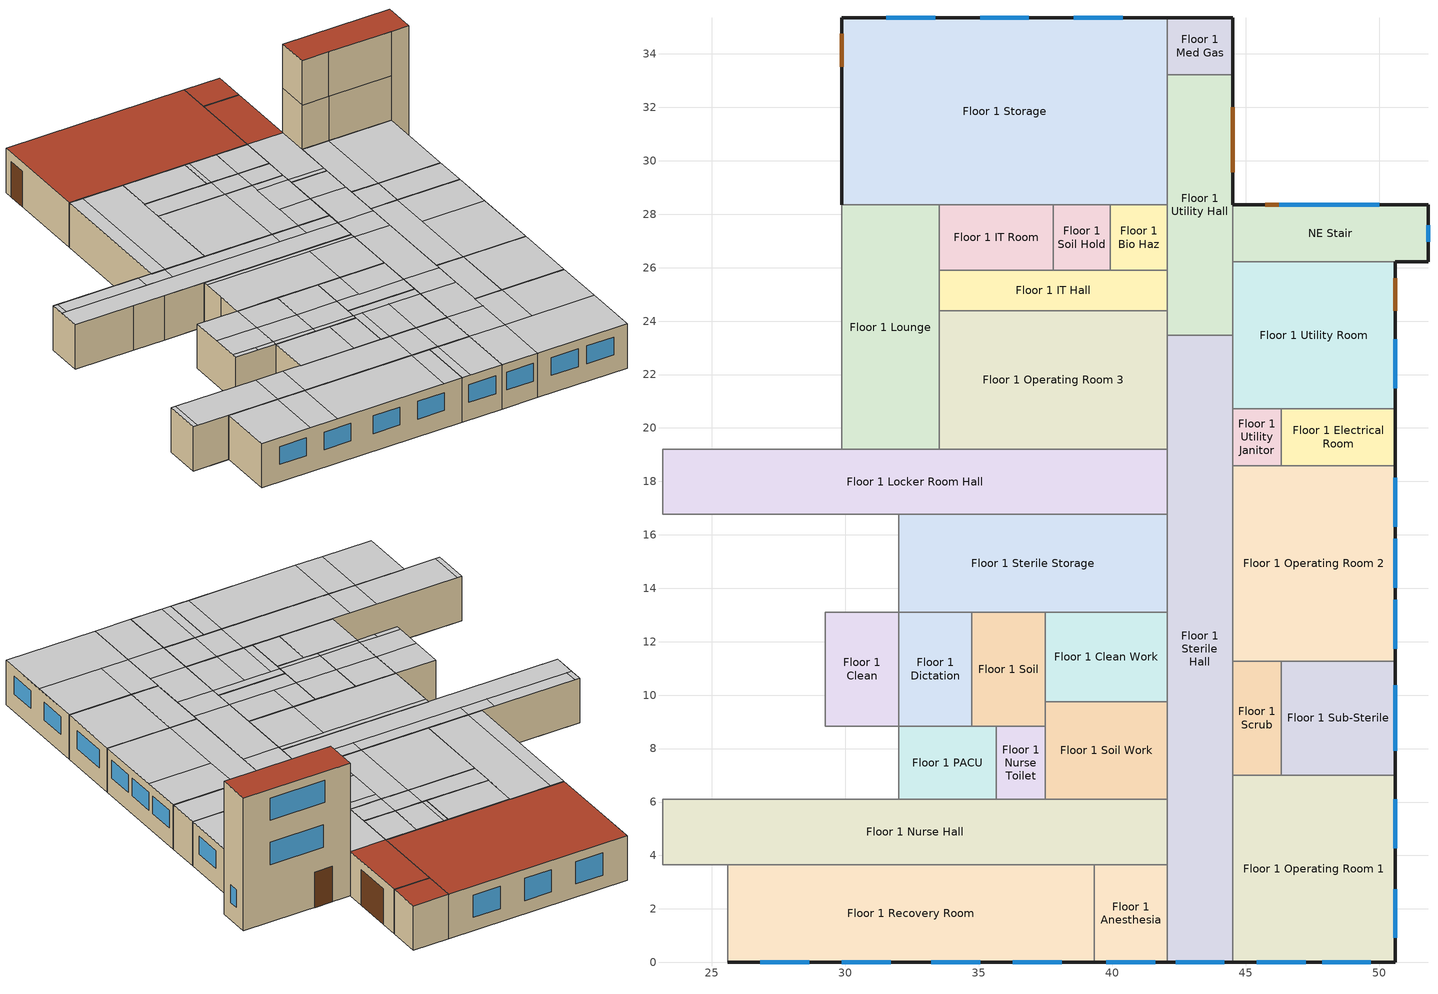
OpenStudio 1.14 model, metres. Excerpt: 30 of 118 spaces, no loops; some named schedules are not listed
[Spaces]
Floor 1 Clean
 floor ground: 32,13.11 32,8.84 29.26,8.84 29.26,13.11 z0
 wall to Floor 1 Nurse Station: 29.26,8.84 32,8.84 z0:3.05
 wall to Floor 1 Humid: 32,13.11 29.26,13.11 z0:3.05
 wall to Floor 1 Nourishment: 29.26,13.11 29.26,8.84 z0:3.05
 wall to Floor 1 Dictation: 32,8.84 32,13.11 z0:3.05
 ceiling to Floor 2 Exam Hall 2: 30.78,8.84 30.78,9.14 29.26,9.14 29.26,8.84 z3.05
 ceiling to Floor 2 Exam 3: 32,8.84 32,9.14 30.78,9.14 30.78,8.84 z3.05
 ceiling to Floor 2 Reception Hall: 32,9.14 32,10.97 29.26,10.97 29.26,9.14 z3.05
 ceiling to Floor 2 X-Ray: 32,10.97 32,13.11 29.26,13.11 29.26,10.97 z3.05
Floor 1 IT Hall
 floor ground: 42.06,25.91 42.06,24.38 33.53,24.38 33.53,25.91 z0
 wall to Floor 1 Utility Hall: 42.06,24.38 42.06,25.91 z0:3.05
 wall to Floor 1 IT Room: 37.8,25.91 33.53,25.91 z0:3.05
 wall to Floor 1 Operating Room 3: 33.53,24.38 42.06,24.38 z0:3.05
 wall to Floor 1 Soil Hold: 39.93,25.91 37.8,25.91 z0:3.05
 wall to Floor 1 Lounge: 33.53,25.91 33.53,24.38 z0:3.05
 wall to Floor 1 Bio Haz: 42.06,25.91 39.93,25.91 z0:3.05
 ceiling to Floor 2 Exam Hall 4: 39.93,24.38 39.93,25.91 38.1,25.91 38.1,24.38 z3.05
 ceiling to Floor 2 Exam 6: 42.06,24.38 42.06,25.91 39.93,25.91 39.93,24.38 z3.05
 ceiling to Floor 2 Exam 7: 38.1,24.38 38.1,25.91 33.53,25.91 33.53,24.38 z3.05
Floor 1 Utility Room
 floor ground: 50.6,26.21 50.6,20.73 44.5,20.73 44.5,26.21 z0
 wall outside: 50.6,20.73 50.6,26.21 z0:3.05
 wall to Floor 1 Electrical Room: 46.33,20.73 50.6,20.73 z0:3.05
 wall to Floor 1 Sterile Hall: 44.5,23.47 44.5,20.73 z0:3.05
 wall to NE Stair: 50.6,26.21 44.5,26.21 z0:3.05
 wall to Floor 1 Utility Janitor: 44.5,20.73 46.33,20.73 z0:3.05
 wall to Floor 1 Utility Hall: 44.5,26.21 44.5,23.47 z0:3.05
 window: 50.6,21.49 50.6,23.32 z1.22:2.44
 door: 50.6,24.38 50.6,25.6 z0:2.44
 ceiling to Floor 2 Exam 5: 50.6,20.73 50.6,26.21 46.33,26.21 46.33,20.73 z3.05
 ceiling to Floor 2 Office Hall: 46.33,20.73 46.33,26.21 44.5,26.21 44.5,20.73 z3.05
Floor 1 Operating Room 1
 floor ground: 50.6,7.01 50.6,0 44.5,0 44.5,7.01 z0
 wall outside: 44.5,0 50.6,0 50.6,7.01 z0:3.05
 wall to Floor 1 Sterile Hall: 44.5,7.01 44.5,0 z0:3.05
 wall to Floor 1 Scrub: 46.33,7.01 44.5,7.01 z0:3.05
 wall to Floor 1 Sub-Sterile: 50.6,7.01 46.33,7.01 z0:3.05
 window: 47.85,0 49.68,0 / 50.6,4.27 50.6,6.1 / 50.6,0.91 50.6,2.74 / 45.42,0 47.24,0 z1.22:2.44
 ceiling to Floor 2 Conference: 50.6,0 50.6,3.66 44.5,3.66 44.5,0 z3.05
 ceiling to Floor 2 Office Hall: 46.33,3.66 46.33,7.01 44.5,7.01 44.5,3.66 z3.05
 ceiling to Floor 2 Office: 50.6,3.66 50.6,7.01 46.33,7.01 46.33,3.66 z3.05
Floor 1 Soil
 floor ground: 37.49,13.11 37.49,8.84 34.75,8.84 34.75,13.11 z0
 wall to Floor 1 PACU: 34.75,8.84 35.66,8.84 z0:3.05
 wall to Floor 1 Soil Work: 37.49,8.84 37.49,9.75 z0:3.05
 wall to Floor 1 Clean Work: 37.49,9.75 37.49,13.11 z0:3.05
 wall to Floor 1 Nurse Toilet: 35.66,8.84 37.49,8.84 z0:3.05
 wall to Floor 1 Dictation: 34.75,13.11 34.75,8.84 z0:3.05
 wall to Floor 1 Sterile Storage: 37.49,13.11 34.75,13.11 z0:3.05
 ceiling to Floor 2 X-Ray: 37.49,10.97 37.49,13.11 34.75,13.11 34.75,10.97 z3.05
 ceiling to Floor 2 Exam 3: 37.49,8.84 37.49,9.14 34.75,9.14 34.75,8.84 z3.05
 ceiling to Floor 2 Reception Hall: 37.49,9.14 37.49,10.97 34.75,10.97 34.75,9.14 z3.05
Floor 1 Sterile Hall
 floor ground: 44.5,23.47 44.5,0 42.06,0 42.06,23.47 z0
 wall outside: 42.06,0 44.5,0 z0:3.05
 wall to Floor 1 Clean Work: 42.06,13.11 42.06,9.75 z0:3.05
 wall to Floor 1 Utility Hall: 44.5,23.47 42.06,23.47 z0:3.05
 wall to Floor 1 Nurse Hall: 42.06,6.1 42.06,3.66 z0:3.05
 wall to Floor 1 Operating Room 2: 44.5,11.28 44.5,18.59 z0:3.05
 wall to Floor 1 Utility Janitor: 44.5,18.59 44.5,20.73 z0:3.05
 wall to Floor 1 Soil Work: 42.06,9.75 42.06,6.1 z0:3.05
 wall to Floor 1 Scrub: 44.5,7.01 44.5,11.28 z0:3.05
 wall to Floor 1 Sterile Storage: 42.06,16.76 42.06,13.11 z0:3.05
 wall to Floor 1 Locker Room Hall: 42.06,19.2 42.06,16.76 z0:3.05
 wall to Floor 1 Anesthesia: 42.06,3.66 42.06,0 z0:3.05
 wall to Floor 1 Operating Room 3: 42.06,23.47 42.06,19.2 z0:3.05
 window: 42.37,0 44.2,0 z1.22:2.44
 ceiling to Floor 2 Work Hall: 44.5,16.46 44.5,18.29 42.06,18.29 42.06,16.46 z3.05
 ceiling to Floor 2 Nurse Station 1: 44.5,18.29 44.5,21.34 42.06,21.34 42.06,18.29 z3.05
 ceiling to Floor 2 Storage 2: 44.5,21.34 44.5,23.47 42.06,23.47 42.06,21.34 z3.05
 ceiling to Floor 2 Conference Toilet: 44.5,3.66 44.5,6.1 42.06,6.1 42.06,3.66 z3.05
 ceiling to Floor 2 Reception Hall: 44.5,9.14 44.5,10.97 42.06,10.97 42.06,9.14 z3.05
 ceiling to Floor 2 Conference: 44.5,0 44.5,3.66 42.06,3.66 42.06,0 z3.05
 ceiling to Floor 2 Lounge: 44.5,6.1 44.5,9.14 42.06,9.14 42.06,6.1 z3.05
 ceiling to Floor 2 Scheduling 1: 44.5,10.97 44.5,16.46 42.06,16.46 42.06,10.97 z3.05
Floor 1 Anesthesia
 floor ground: 42.06,3.66 42.06,0 39.32,0 39.32,3.66 z0
 wall outside: 39.32,0 42.06,0 z0:3.05
 wall to Floor 1 Nurse Hall: 42.06,3.66 39.32,3.66 z0:3.05
 wall to Floor 1 Recovery Room: 39.32,3.66 39.32,0 z0:3.05
 window: 39.78,0 41.61,0 z1.22:2.44
 ceiling to Floor 2 Exam 4: 42.06,0 42.06,3.66 39.93,3.66 39.93,0 z3.05
 ceiling to Floor 2 Exam Hall 3: 39.93,0 39.93,3.66 39.32,3.66 39.32,0 z3.05
NE Stair
 floor ground: 51.82,28.35 51.82,26.21 44.5,26.21 44.5,28.35 z0
 wall outside: 50.6,26.21 51.82,26.21 51.82,28.35 44.5,28.35 z0:9.14
 wall to Floor 2 Exam 6: 44.5,28.35 44.5,26.21 z3.05:6.1
 wall to Floor 3 Mechanical: 46.33,26.21 50.6,26.21 z6.1:9.14
 wall to Floor 3 Mechanical Hall: 44.5,26.21 46.33,26.21 z6.1:9.14
 wall to Floor 3 Lounge: 44.5,28.35 44.5,26.21 z6.1:9.14
 wall to Floor 2 Office Hall: 44.5,26.21 46.33,26.21 z3.05:6.1
 wall to Floor 2 Exam 5: 46.33,26.21 50.6,26.21 z3.05:6.1
 wall to Floor 1 Utility Hall: 44.5,28.35 44.5,26.21 z0:3.05
 window: 49.99,28.35 46.33,28.35 z3.96:5.49; 49.99,28.35 46.24,28.35 z7.01:8.53; 51.82,26.97 51.82,27.58 z1.22:2.44
 door: 46.94,28.35 45.72,28.35 z0:2.44
 roof outside: 51.82,26.21 51.82,28.35 44.5,28.35 44.5,26.21 z9.14
Floor 1 Sterile Storage
 floor ground: 42.06,16.76 42.06,13.11 32,13.11 32,16.76 z0
 wall to Floor 1 Nurse Janitor: 32,16.76 32,14.94 z0:3.05
 wall to Floor 1 Humid: 32,14.94 32,13.11 z0:3.05
 wall to Floor 1 Locker Room Hall: 42.06,16.76 32,16.76 z0:3.05
 wall to Floor 1 Dictation: 32,13.11 34.75,13.11 z0:3.05
 wall to Floor 1 Clean Work: 37.49,13.11 42.06,13.11 z0:3.05
 ceiling to Floor 2 Scheduling 1: 42.06,13.11 42.06,16.46 39.01,16.46 39.01,13.11 z3.05
 ceiling to Floor 2 Work Hall: 42.06,16.46 42.06,16.76 32,16.76 32,16.46 z3.05
 ceiling to Floor 2 X-Ray: 39.01,13.11 39.01,16.46 32,16.46 32,13.11 z3.05
Floor 1 Utility Janitor
 floor ground: 46.33,20.73 46.33,18.59 44.5,18.59 44.5,20.73 z0
 wall to Floor 1 Electrical Room: 46.33,18.59 46.33,20.73 z0:3.05
 wall to Floor 1 Operating Room 2: 44.5,18.59 46.33,18.59 z0:3.05
 ceiling to Floor 2 Office Hall: 46.33,18.59 46.33,20.73 44.5,20.73 44.5,18.59 z3.05
Floor 1 Locker Room Hall
 floor ground: 42.06,19.2 42.06,16.76 23.16,16.76 23.16,19.2 z0
 wall to Floor 1 Pre-Op Room 2: 23.16,16.76 27.13,16.76 z0:3.05
 wall to Floor 1 Nourishment: 27.13,16.76 29.26,16.76 z0:3.05
 wall to Floor 1 Pre-Op Hall: 23.16,19.2 23.16,16.76 z0:3.05
 wall to Floor 1 Lounge: 33.53,19.2 29.87,19.2 z0:3.05
 wall to Floor 1 Operating Room 3: 42.06,19.2 33.53,19.2 z0:3.05
 wall to Floor 1 Nurse Janitor: 29.26,16.76 32,16.76 z0:3.05
 wall to Floor 1 Locker Room: 29.87,19.2 23.16,19.2 z0:3.05
 ceiling to Floor 2 Work Hall: 42.06,16.76 42.06,18.29 23.16,18.29 23.16,16.76 z3.05
 ceiling to Floor 2 Exam Hall 6: 23.47,18.29 23.47,19.2 23.16,19.2 23.16,18.29 z3.05
 ceiling to Floor 2 Nurse Station 2: 28.96,18.29 28.96,19.2 23.47,19.2 23.47,18.29 z3.05
 ceiling to Floor 2 Nurse Station 1: 42.06,18.29 42.06,19.2 39.93,19.2 39.93,18.29 z3.05
 ceiling to Floor 2 Exam 7: 38.1,18.29 38.1,19.2 30.78,19.2 30.78,18.29 z3.05
 ceiling to Floor 2 Exam Hall 5: 30.78,18.29 30.78,19.2 28.96,19.2 28.96,18.29 z3.05
 ceiling to Floor 2 Exam Hall 4: 39.93,18.29 39.93,19.2 38.1,19.2 38.1,18.29 z3.05
Floor 1 Electrical Room
 floor ground: 50.6,20.73 50.6,18.59 46.33,18.59 46.33,20.73 z0
 wall outside: 50.6,18.59 50.6,20.73 z0:3.05
 wall to Floor 1 Operating Room 2: 46.33,18.59 50.6,18.59 z0:3.05
 ceiling to Floor 2 Exam 5: 50.6,18.59 50.6,20.73 46.33,20.73 46.33,18.59 z3.05
Floor 1 PACU
 floor ground: 35.66,8.84 35.66,6.1 32,6.1 32,8.84 z0
 wall to Floor 1 Nurse Toilet: 35.66,6.1 35.66,8.84 z0:3.05
 wall to Floor 1 Nurse Station: 32,8.84 32,6.1 z0:3.05
 wall to Floor 1 Nurse Hall: 32,6.1 35.66,6.1 z0:3.05
 wall to Floor 1 Dictation: 34.75,8.84 32,8.84 z0:3.05
 ceiling to Floor 2 Exam 3: 35.66,6.1 35.66,8.84 32,8.84 32,6.1 z3.05
Floor 1 Operating Room 3
 floor ground: 42.06,24.38 42.06,19.2 33.53,19.2 33.53,24.38 z0
 wall to Floor 1 Lounge: 33.53,24.38 33.53,19.2 z0:3.05
 wall to Floor 1 Utility Hall: 42.06,23.47 42.06,24.38 z0:3.05
 ceiling to Floor 2 Exam 7: 38.1,19.2 38.1,24.38 33.53,24.38 33.53,19.2 z3.05
 ceiling to Floor 2 Storage 2: 42.06,21.34 42.06,23.77 39.93,23.77 39.93,21.34 z3.05
 ceiling to Floor 2 Exam Hall 4: 39.93,19.2 39.93,24.38 38.1,24.38 38.1,19.2 z3.05
 ceiling to Floor 2 Nurse Station 1: 42.06,19.2 42.06,21.34 39.93,21.34 39.93,19.2 z3.05
 ceiling to Floor 2 Exam 6: 42.06,23.77 42.06,24.38 39.93,24.38 39.93,23.77 z3.05
Floor 1 Scrub
 floor ground: 46.33,11.28 46.33,7.01 44.5,7.01 44.5,11.28 z0
 wall to Floor 1 Operating Room 2: 46.33,11.28 44.5,11.28 z0:3.05
 wall to Floor 1 Sub-Sterile: 46.33,7.01 46.33,11.28 z0:3.05
 ceiling to Floor 2 Office Hall: 46.33,7.01 46.33,11.28 44.5,11.28 44.5,7.01 z3.05
Floor 1 Sub-Sterile
 floor ground: 50.6,11.28 50.6,7.01 46.33,7.01 46.33,11.28 z0
 wall outside: 50.6,7.01 50.6,11.28 z0:3.05
 wall to Floor 1 Operating Room 2: 50.6,11.28 46.33,11.28 z0:3.05
 window: 50.6,7.92 50.6,10.36 z1.22:2.44
 ceiling to Floor 2 Office: 50.6,7.01 50.6,11.28 46.33,11.28 46.33,7.01 z3.05
Floor 1 Recovery Room
 floor ground: 39.32,3.66 39.32,0 25.6,0 25.6,3.66 z0
 wall outside: 25.6,0 39.32,0 z0:3.05
 wall to Floor 1 Step Down: 25.6,3.66 25.6,0 z0:3.05
 wall to Floor 1 Nurse Hall: 39.32,3.66 25.6,3.66 z0:3.05
 window: 26.82,0 28.65,0 / 36.27,0 38.1,0 / 33.22,0 35.05,0 / 29.87,0 31.7,0 z1.22:2.44
 ceiling to Floor 2 Exam Hall 3: 39.32,0 39.32,3.66 38.1,3.66 38.1,0 z3.05
 ceiling to Floor 2 Exam 3: 38.1,0 38.1,3.66 30.78,3.66 30.78,0 z3.05
 ceiling to Floor 2 Exam Hall 2: 30.78,0 30.78,3.66 28.96,3.66 28.96,0 z3.05
 ceiling to Floor 2 Exam 2: 28.96,0 28.96,3.66 25.6,3.66 25.6,0 z3.05
Floor 1 Lounge
 floor ground: 33.53,28.35 33.53,19.2 29.87,19.2 29.87,28.35 z0
 wall to Floor 1 Storage: 33.53,28.35 29.87,28.35 z0:3.05
 wall to Floor 1 IT Room: 33.53,25.91 33.53,28.35 z0:3.05
 wall to Floor 1 Locker Room: 29.87,28.35 29.87,19.2 z0:3.05
 ceiling to Floor 2 Exam Hall 5: 30.78,19.2 30.78,28.35 29.87,28.35 29.87,19.2 z3.05
 ceiling to Floor 2 Exam 7: 33.53,19.2 33.53,28.35 30.78,28.35 30.78,19.2 z3.05
Floor 1 Storage
 floor ground: 42.06,35.36 42.06,28.35 29.87,28.35 29.87,35.36 z0
 wall outside: 42.06,35.36 29.87,35.36 29.87,28.35 z0:3.05
 wall to Floor 1 Soil Hold: 37.8,28.35 39.93,28.35 z0:3.05
 wall to Floor 1 Med Gas: 42.06,33.22 42.06,35.36 z0:3.05
 wall to Floor 1 Bio Haz: 39.93,28.35 42.06,28.35 z0:3.05
 wall to Floor 1 IT Room: 33.53,28.35 37.8,28.35 z0:3.05
 wall to Floor 1 Utility Hall: 42.06,28.35 42.06,33.22 z0:3.05
 window: 40.39,35.36 38.56,35.36 / 33.38,35.36 31.55,35.36 / 36.88,35.36 35.05,35.36 z0.91:2.44
 door: 29.87,34.75 29.87,33.53 z0:2.44
 roof outside: 42.06,28.35 42.06,35.36 29.87,35.36 29.87,28.35 z3.05
Floor 1 Soil Hold
 floor ground: 39.93,28.35 39.93,25.91 37.8,25.91 37.8,28.35 z0
 wall to Floor 1 IT Room: 37.8,28.35 37.8,25.91 z0:3.05
 wall to Floor 1 Bio Haz: 39.93,25.91 39.93,28.35 z0:3.05
 ceiling to Floor 2 Exam Hall 4: 39.93,25.91 39.93,28.35 38.1,28.35 38.1,25.91 z3.05
 ceiling to Floor 2 Exam 7: 38.1,25.91 38.1,28.35 37.8,28.35 37.8,25.91 z3.05
Floor 1 Nurse Toilet
 floor ground: 37.49,8.84 37.49,6.1 35.66,6.1 35.66,8.84 z0
 wall to Floor 1 Soil Work: 37.49,6.1 37.49,8.84 z0:3.05
 wall to Floor 1 Nurse Hall: 35.66,6.1 37.49,6.1 z0:3.05
 ceiling to Floor 2 Exam 3: 37.49,6.1 37.49,8.84 35.66,8.84 35.66,6.1 z3.05
Floor 1 Bio Haz
 floor ground: 42.06,28.35 42.06,25.91 39.93,25.91 39.93,28.35 z0
 wall to Floor 1 Utility Hall: 42.06,25.91 42.06,28.35 z0:3.05
 ceiling to Floor 2 Exam 6: 42.06,25.91 42.06,28.35 39.93,28.35 39.93,25.91 z3.05
Floor 1 Clean Work
 floor ground: 42.06,13.11 42.06,9.75 37.49,9.75 37.49,13.11 z0
 wall to Floor 1 Soil Work: 37.49,9.75 42.06,9.75 z0:3.05
 ceiling to Floor 2 Scheduling 1: 42.06,10.97 42.06,13.11 39.01,13.11 39.01,10.97 z3.05
 ceiling to Floor 2 Reception Hall: 42.06,9.75 42.06,10.97 37.49,10.97 37.49,9.75 z3.05
 ceiling to Floor 2 X-Ray: 39.01,10.97 39.01,13.11 37.49,13.11 37.49,10.97 z3.05
Floor 1 Nurse Hall
 floor ground: 42.06,6.1 42.06,3.66 23.16,3.66 23.16,6.1 z0
 wall to Floor 1 Soil Work: 42.06,6.1 37.49,6.1 z0:3.05
 wall to Floor 1 Step Down: 23.16,3.66 25.6,3.66 z0:3.05
 wall to Floor 1 Pre-Op Hall: 23.16,6.1 23.16,3.66 z0:3.05
 wall to Floor 1 Nurse Station: 32,6.1 23.16,6.1 z0:3.05
 ceiling to Floor 2 Exam 2: 28.96,3.66 28.96,6.1 23.47,6.1 23.47,3.66 z3.05
 ceiling to Floor 2 Storage 1: 42.06,3.66 42.06,6.1 39.93,6.1 39.93,3.66 z3.05
 ceiling to Floor 2 Exam Hall 1: 23.47,3.66 23.47,6.1 23.16,6.1 23.16,3.66 z3.05
 ceiling to Floor 2 Exam Hall 2: 30.78,3.66 30.78,6.1 28.96,6.1 28.96,3.66 z3.05
 ceiling to Floor 2 Exam 3: 38.1,3.66 38.1,6.1 30.78,6.1 30.78,3.66 z3.05
 ceiling to Floor 2 Exam Hall 3: 39.93,3.66 39.93,6.1 38.1,6.1 38.1,3.66 z3.05
Floor 1 Soil Work
 floor ground: 42.06,9.75 42.06,6.1 37.49,6.1 37.49,9.75 z0
 ceiling to Floor 2 Reception Hall: 42.06,9.14 42.06,9.75 37.49,9.75 37.49,9.14 z3.05
 ceiling to Floor 2 Dictation: 42.06,6.1 42.06,9.14 39.93,9.14 39.93,6.1 z3.05
 ceiling to Floor 2 Exam Hall 3: 39.93,6.1 39.93,9.14 38.1,9.14 38.1,6.1 z3.05
 ceiling to Floor 2 Exam 3: 38.1,6.1 38.1,9.14 37.49,9.14 37.49,6.1 z3.05
Floor 1 Med Gas
 floor ground: 44.5,35.36 44.5,33.22 42.06,33.22 42.06,35.36 z0
 wall outside: 44.5,33.22 44.5,35.36 42.06,35.36 z0:3.05
 wall to Floor 1 Utility Hall: 42.06,33.22 44.5,33.22 z0:3.05
 roof outside: 44.5,33.22 44.5,35.36 42.06,35.36 42.06,33.22 z3.05
Floor 1 Operating Room 2
 floor ground: 50.6,18.59 50.6,11.28 44.5,11.28 44.5,18.59 z0
 wall outside: 50.6,11.28 50.6,18.59 z0:3.05
 window: 50.6,16.31 50.6,18.14 / 50.6,11.73 50.6,13.56 / 50.6,14.02 50.6,15.85 z1.22:2.44
 ceiling to Floor 2 Utility: 50.6,15.85 50.6,18.59 46.33,18.59 46.33,15.85 z3.05
 ceiling to Floor 2 Office: 50.6,11.28 50.6,15.85 46.33,15.85 46.33,11.28 z3.05
 ceiling to Floor 2 Office Hall: 46.33,11.28 46.33,18.59 44.5,18.59 44.5,11.28 z3.05
Floor 1 Utility Hall
 floor ground: 44.5,33.22 44.5,23.47 42.06,23.47 42.06,33.22 z0
 wall outside: 44.5,28.35 44.5,33.22 z0:3.05
 door: 44.5,29.57 44.5,32 z0:2.44
 ceiling to Floor 2 Storage 2: 44.5,23.47 44.5,23.77 42.06,23.77 42.06,23.47 z3.05
 ceiling to Floor 2 Exam 6: 44.5,23.77 44.5,28.35 42.06,28.35 42.06,23.77 z3.05
 roof outside: 44.5,28.35 44.5,33.22 42.06,33.22 42.06,28.35 z3.05
Floor 1 Dictation
 floor ground: 34.75,13.11 34.75,8.84 32,8.84 32,13.11 z0
 ceiling to Floor 2 Exam 3: 34.75,8.84 34.75,9.14 32,9.14 32,8.84 z3.05
 ceiling to Floor 2 X-Ray: 34.75,10.97 34.75,13.11 32,13.11 32,10.97 z3.05
 ceiling to Floor 2 Reception Hall: 34.75,9.14 34.75,10.97 32,10.97 32,9.14 z3.05
Floor 1 IT Room
 floor ground: 37.8,28.35 37.8,25.91 33.53,25.91 33.53,28.35 z0
 ceiling to Floor 2 Exam 7: 37.8,25.91 37.8,28.35 33.53,28.35 33.53,25.91 z3.05
[Site]
Miami Intl Ap_FL_USA: Latitude {deg}=25.82; Longitude {deg}=-80.3; Time Zone {hr}=-5; Elevation {m}=11; Terrain=City
[Building]
90.1-2013-Outpatient-ASHRAE 169-1A created: 2018-06-08 20:25:03 -0700: North Axis {deg}=0; Default Construction Set=90.1-2013 - Outpatient - ASHRAE 169-1A; Standards Building Type=Outpatient
[Site:GroundTemperature:BuildingSurface]
20.96, 20.96, 20.99, 21.06, 21.1, 21.99, 22.14, 22.18, 22.17, 21.28, 21.11, 21.01
[Site:WaterMainsTemperature]
Calculation Method=Correlation; Annual Average Outdoor Air Temperature {C}=24.4917; Maximum Difference In Monthly Average Outdoor Air Temperatures {deltaC}=8.7
[SizingPeriod:DesignDay] Barometric Pressure {Pa}=101193; Sky Clearness=0; Rain Indicator=0; Snow Indicator=0; Day of Month=21; Daylight Saving Time Indicator=0; Humidity Indicating Type=Wetbulb; Dry-Bulb Temperature Range Modifier Type=DefaultMultipliers
Name | Maximum Dry-Bulb Temperature {C} | Daily Dry-Bulb Temperature Range {deltaC} | Humidity Indicating Conditions at Maximum Dry-Bulb | Wind Speed {m/s} | Wind Direction {deg} | Month | Day Type | Solar Model Indicator | ASHRAE Taub | ASHRAE Taud
Miami Intl Ap Ann Htg 99.6% Condns DB | 8.7 | 0 | 8.7 | 3.8 | 340 | 1 | WinterDesignDay | ASHRAEClearSky
Miami Intl Ap Ann Clg .4% Condns DB=>MWB | 33.2 | 6.7 | 25.3 | 4.5 | 140 | 7 | SummerDesignDay | ASHRAETau | 0.528 | 1.905
[ClimateZones]
Climate Zone Value 1=1A
[Material:NoMass] Thermal Absorptance=0.9; Solar Absorptance=0.7
Name | Roughness | Thermal Resistance {m2-K/W} | Visible Absorptance
CP02 CARPET PAD | VeryRough | 0.21648 | 0.8
Typical Insulation R-0.54; Typical Insulation R-0.54 1 | Smooth | 0.0945033 | 0.7
Typical Carpet Pad | Smooth | 0.21648 | 0.8
Typical Insulation R-5.89 | Smooth | 1.03652 | 0.7
Typical Insulation R-19.72 | Smooth | 3.4722 | 0.7
Typical Insulation R-0.58; Typical Insulation R-0.58 1 | Smooth | 0.101875 | 0.7
Typical Insulation R-9.34 | Smooth | 1.64441 | 0.7
Typical Insulation R-23.61 | Smooth | 4.15799 | 0.7
[Material]
Name | Roughness | Thickness {m} | Conductivity {W/m-K} | Density {kg/m3} | Specific Heat {J/kg-K} | Thermal Absorptance | Solar Absorptance | Visible Absorptance
100mm Normalweight concrete floor | MediumSmooth | 0.1016 | 2.31 | 2322 | 832
G01 13mm gypsum board | Smooth | 0.0127 | 0.16 | 800 | 1090 | 0.9 | 0.7 | 0.5
4 in. Normalweight Concrete Floor | MediumRough | 0.1016 | 2.31 | 2322 | 832 | 0.9 | 0.7 | 0.7
25mm Stucco | Smooth | 0.0254 | 0.72 | 1856 | 840 | 0.9 | 0.7 | 0.7
5/8 in. Gypsum Board | MediumSmooth | 0.0159 | 0.16 | 800 | 1090 | 0.9 | 0.7 | 0.7
Roof Membrane - Highly Reflective | VeryRough | 0.0095 | 0.16 | 1121.29 | 1460 | 0.75 | 0.45 | 0.7
Metal Roof Surface; F08 Metal surface | Smooth | 0.0008 | 45.28 | 7824 | 500 | 0.9 | 0.7 | 0.7
8 in. Normalweight Concrete Floor | MediumRough | 0.2032 | 2.31 | 2322 | 832 | 0.9 | 0.7 | 0.7
8 in. Concrete Block Basement Wall | MediumRough | 0.2032 | 1.326 | 1842 | 912 | 0.9 | 0.7 | 0.7
G05 25mm wood | MediumSmooth | 0.0254 | 0.15 | 608 | 1630 | 0.9 | 0.5 | 0.5
Metal Siding | Smooth | 0.0015 | 44.96 | 7688.86 | 410 | 0.9 | 0.7 | 0.7
1/2IN Gypsum | Smooth | 0.0127 | 0.16 | 784.9 | 830 | 0.9 | 0.4 | 0.4
Metal Roof Surface - Highly Reflective | Smooth | 0.0008 | 45.28 | 7824 | 500 | 0.75 | 0.45 | 0.7
6 in. Normalweight Concrete Floor | MediumRough | 0.1524 | 2.31 | 2322 | 832 | 0.9 | 0.7 | 0.7
Std Wood 6inch | MediumSmooth | 0.15 | 0.12 | 540 | 1210 | 0.9 | 0.7 | 0.7
[Construction]
Typical Insulated Exterior Mass Floor R-3.11: Typical Insulation R-0.54, 4 in. Normalweight Concrete Floor, Typical Carpet Pad
Typical Insulated Steel Framed Exterior Wall R-8.06: 25mm Stucco, 5/8 in. Gypsum Board, Typical Insulation R-5.89, 5/8 in. Gypsum Board
Typical IEAD Roof - Highly Reflective R-20.83: Roof Membrane - Highly Reflective, Typical Insulation R-19.72, Metal Roof Surface
Typical Interior Floor: 100mm Normalweight concrete floor, CP02 CARPET PAD
Typical Interior Wall: G01 13mm gypsum board, G01 13mm gypsum board
Typical Interior Ceiling: CP02 CARPET PAD, 100mm Normalweight concrete floor
Typical Insulated Carpeted 8in Slab Floor: 8 in. Normalweight Concrete Floor, Typical Carpet Pad
Typical Insulated Basement Mass Wall: 8 in. Concrete Block Basement Wall
U 0.60 SHGC 0.25 Dbl 2.5mm air: Glass_2175_LayerAvg, Gap_1_W_0_0025, Glass_2022F_LayerAvg
Typical Insulated Metal Door R-1.43: F08 Metal surface, Typical Insulation R-0.58
Typical Overhead Door: Typical Insulation R-0.54 1
Window_U_0.75_SHGC_0.35_Skylight_Frame_Width_2.339_in: Glass_2052_LayerAvg, Gap_1_W_0_0018, Glass_2027F_LayerAvg
Typical Interior Window: Clear 3mm
Typical Interior Door; Typical Interior Partition: G05 25mm wood
Typical Insulated Exterior Mass Floor R-3.11 1: Typical Insulation R-0.54 1, 4 in. Normalweight Concrete Floor, Typical Carpet Pad
Typical Insulated Metal Building Wall R-10.64: Metal Siding, Typical Insulation R-9.34, 1/2IN Gypsum
Typical Insulated Metal Building Roof - Highly Reflective R-24.39: Metal Roof Surface - Highly Reflective, Typical Insulation R-23.61
Typical Insulated Carpeted 6in Slab Floor: 6 in. Normalweight Concrete Floor, Typical Carpet Pad
Typical Insulated Metal Door R-1.43 1: F08 Metal surface, Typical Insulation R-0.58 1
InteriorFurnishings: Std Wood 6inch
[DefaultConstructionSet] Interior Partition Construction=Typical Interior Partition
Name | Default Exterior Surface Constructions | Default Interior Surface Constructions | Default Ground Contact Surface Constructions | Default Exterior SubSurface Constructions | Default Interior SubSurface Constructions
90.1-2013 - Outpatient - ASHRAE 169-1A | Default Surface Constructions 1 | Default Surface Constructions 2 | Default Surface Constructions 3 | Default Sub Surface Constructions 1 | Default Sub Surface Constructions 2
90.1-2013 - Outpatient - Office - ASHRAE 169-1A | Default Surface Constructions 4 | Default Surface Constructions 5 | Default Surface Constructions 6 | Default Sub Surface Constructions 3 | Default Sub Surface Constructions 4
[DefaultSurfaceConstructions]
Name | Floor Construction | Wall Construction | Roof Ceiling Construction
Default Surface Constructions 1 | Typical Insulated Exterior Mass Floor R-3.11 | Typical Insulated Steel Framed Exterior Wall R-8.06 | Typical IEAD Roof - Highly Reflective R-20.83
Default Surface Constructions 2; Default Surface Constructions 5 | Typical Interior Floor | Typical Interior Wall | Typical Interior Ceiling
Default Surface Constructions 3 | Typical Insulated Carpeted 8in Slab Floor | Typical Insulated Basement Mass Wall
Default Surface Constructions 4 | Typical Insulated Exterior Mass Floor R-3.11 1 | Typical Insulated Metal Building Wall R-10.64 | Typical Insulated Metal Building Roof - Highly Reflective R-24.39
Default Surface Constructions 6 | Typical Insulated Carpeted 6in Slab Floor | Typical Insulated Basement Mass Wall
[DefaultSubSurfaceConstructions]
Name | Fixed Window Construction | Operable Window Construction | Door Construction | Overhead Door Construction | Skylight Construction | Tubular Daylight Dome Construction | Tubular Daylight Diffuser Construction
Default Sub Surface Constructions 1 | U 0.60 SHGC 0.25 Dbl 2.5mm air | U 0.60 SHGC 0.25 Dbl 2.5mm air | Typical Insulated Metal Door R-1.43 | Typical Overhead Door | Window_U_0.75_SHGC_0.35_Skylight_Frame_Width_2.339_in | Typical Interior Window | Typical Interior Window
Default Sub Surface Constructions 2; Default Sub Surface Constructions 4 | Typical Interior Window | Typical Interior Window | Typical Interior Door
Default Sub Surface Constructions 3 | U 0.60 SHGC 0.25 Dbl 2.5mm air | U 0.60 SHGC 0.25 Dbl 2.5mm air | Typical Insulated Metal Door R-1.43 1 | Typical Overhead Door | Window_U_0.75_SHGC_0.35_Skylight_Frame_Width_2.339_in | Typical Interior Window | Typical Interior Window
[WindowMaterial:Glazing] Optical Data Type=SpectralAverage; Infrared Transmittance at Normal Incidence=0; Back Side Infrared Hemispherical Emissivity=0.84; Dirt Correction Factor for Solar and Visible Transmittance=1; Solar Diffusing=No
Name | Thickness {m} | Solar Transmittance at Normal Incidence | Front Side Solar Reflectance at Normal Incidence | Back Side Solar Reflectance at Normal Incidence | Visible Transmittance at Normal Incidence | Front Side Visible Reflectance at Normal Incidence | Back Side Visible Reflectance at Normal Incidence | Front Side Infrared Hemispherical Emissivity | Conductivity {W/m-K}
Glass_2175_LayerAvg | 0.0086 | 0.167758 | 0.217606 | 0.437978 | 0.416044 | 0.078729 | 0.10654 | 0.84 | 1
Glass_2022F_LayerAvg | 0.0039 | 0.355897 | 0.394095 | 0.265645 | 0.677694 | 0.042734 | 0.05547 | 0.046 | 1
Glass_2052_LayerAvg | 0.00837 | 0.507767 | 0.054228 | 0.0544931 | 0.586833 | 0.05805 | 0.058397 | 0.84 | 1
Glass_2027F_LayerAvg | 0.004 | 0.369744 | 0.470069 | 0.340935 | 0.765222 | 0.0546 | 0.073741 | 0.03675 | 1
Clear 3mm | 0.003 | 0.837 | 0.075 | 0.075 | 0.898 | 0.081 | 0.081 | 0.84 | 0.9
[WindowMaterial:Gas] Gas Type=Air
Name | Thickness {m}
Gap_1_W_0_0025 | 0.0025
Gap_1_W_0_0018 | 0.0018
[Space] Building Story=Building Story 1; Part of Total Floor Area=Yes
Name | Space Type | Thermal Zone
Floor 1 Sterile Storage | Outpatient Janitor | Floor 1 Sterile Storage ZN
Floor 1 Clean | Outpatient CleanWork | Floor 1 Clean ZN
Floor 1 Utility Room | Outpatient Janitor | Floor 1 Utility Room ZN
Floor 1 IT Hall | Outpatient Hall | Floor 1 IT Hall ZN
Floor 1 Operating Room 1 | Outpatient OR | Floor 1 Operating Room 1 ZN
Floor 1 Soil | Outpatient Soil Work | Floor 1 Soil ZN
Floor 1 Sterile Hall | Outpatient Hall | Floor 1 Sterile Hall ZN
Floor 1 Anesthesia | Outpatient Anesthesia | Floor 1 Anesthesia ZN
NE Stair | Outpatient Stair | NE Stair ZN
Floor 1 Utility Janitor | Outpatient Janitor | Floor 1 Utility Janitor ZN
Floor 1 Locker Room Hall | Outpatient Hall | Floor 1 Locker Room Hall ZN
Floor 1 Electrical Room | Outpatient Elec/MechRoom | Floor 1 Electrical Room ZN
Floor 1 Dictation | Outpatient Office | Floor 1 Dictation ZN
Floor 1 Storage | Outpatient Janitor | Floor 1 Storage ZN
Floor 1 PACU | Outpatient PACU | Floor 1 PACU ZN
Floor 1 Operating Room 3 | Outpatient OR | Floor 1 Operating Room 3 ZN
Floor 1 Scrub | Outpatient Hall | Floor 1 Scrub ZN
Floor 1 Operating Room 2 | Outpatient OR | Floor 1 Operating Room 2 ZN
Floor 1 Sub-Sterile | Outpatient Hall_infil | Floor 1 Sub-Sterile ZN
Floor 1 Recovery Room | Outpatient PACU | Floor 1 Recovery Room ZN
Floor 1 Lounge | Outpatient Lounge | Floor 1 Lounge ZN
Floor 1 Soil Hold | Outpatient Soil Work | Floor 1 Soil Hold ZN
Floor 1 Nurse Toilet | Outpatient Toilet | Floor 1 Nurse Toilet ZN
Floor 1 Bio Haz | Outpatient BioHazard | Floor 1 Bio Haz ZN
Floor 1 Clean Work | Outpatient CleanWork | Floor 1 Clean Work ZN
Floor 1 Nurse Hall | Outpatient Hall | Floor 1 Nurse Hall ZN
Floor 1 Utility Hall | Outpatient Hall_infil | Floor 1 Utility Hall ZN
Floor 1 IT Room | Outpatient IT_Room | Floor 1 IT Room ZN
Floor 1 Soil Work | Outpatient Soil Work | Floor 1 Soil Work ZN
Floor 1 Med Gas | Outpatient MedGas | Floor 1 Med Gas ZN
[SpaceType] Standards Building Type=Outpatient
Name | Default Schedule Set | Design Specification Outdoor Air Object | Standards Space Type | Default Construction Set
Outpatient Anesthesia | Outpatient Anesthesia Schedule Set | Outpatient Anesthesia Ventilation | Anesthesia
Outpatient BioHazard | Outpatient BioHazard Schedule Set | Outpatient BioHazard Ventilation | BioHazard
Outpatient CleanWork | Outpatient CleanWork Schedule Set | Outpatient CleanWork Ventilation | CleanWork
Outpatient Elec/MechRoom | Outpatient Elec/MechRoom Schedule Set | Outpatient Elec/MechRoom Ventilation | Elec/MechRoom
Outpatient Hall | Outpatient Hall Schedule Set | Outpatient Hall Ventilation | Hall
Outpatient Hall_infil | Outpatient Hall_infil Schedule Set | Outpatient Hall_infil Ventilation | Hall_infil
Outpatient IT_Room | Outpatient IT_Room Schedule Set | Outpatient IT_Room Ventilation | IT_Room
Outpatient Janitor | Outpatient Janitor Schedule Set | Outpatient Janitor Ventilation | Janitor
Outpatient Lounge | Outpatient Lounge Schedule Set | Outpatient Lounge Ventilation | Lounge
Outpatient MedGas | Outpatient MedGas Schedule Set | Outpatient MedGas Ventilation | MedGas
Outpatient OR | Outpatient OR Schedule Set | Outpatient OR Ventilation | OR
Outpatient Office | Outpatient Office Schedule Set | Outpatient Office Ventilation | Office | 90.1-2013 - Outpatient - Office - ASHRAE 169-1A
Outpatient PACU | Outpatient PACU Schedule Set | Outpatient PACU Ventilation | PACU
Outpatient Soil Work | Outpatient Soil Work Schedule Set | Outpatient Soil Work Ventilation | Soil Work
Outpatient Stair | Outpatient Stair Schedule Set | Outpatient Stair Ventilation | Stair
Outpatient Toilet | Outpatient Toilet Schedule Set | Outpatient Toilet Ventilation | Toilet
[People:Definition] Number of People Calculation Method=People/Area; Fraction Radiant=0.3
Name | People per Space Floor Area {person/m2}
Outpatient Anesthesia People Definition; Outpatient CleanWork People Definition; Outpatient OR People Definition; Outpatient PACU People Definition; Outpatient Soil Work People Definition | 0.215493
Outpatient IT_Room People Definition; Outpatient Office People Definition | 0.0538196
Outpatient Lounge People Definition | 0.161566
[People] Work Efficiency Schedule=Work Efficiency Schedule; Clothing Insulation Schedule=Clothing Schedule; Air Velocity Schedule=Air Velocity Schedule
Name | People Definition | Space or SpaceType
Outpatient Anesthesia People | Outpatient Anesthesia People Definition | Outpatient Anesthesia
Outpatient CleanWork People | Outpatient CleanWork People Definition | Outpatient CleanWork
Outpatient IT_Room People | Outpatient IT_Room People Definition | Outpatient IT_Room
Outpatient Lounge People | Outpatient Lounge People Definition | Outpatient Lounge
Outpatient Office People | Outpatient Office People Definition | Outpatient Office
Outpatient OR People | Outpatient OR People Definition | Outpatient OR
Outpatient PACU People | Outpatient PACU People Definition | Outpatient PACU
Outpatient Soil Work People | Outpatient Soil Work People Definition | Outpatient Soil Work
[Lights:Definition] Design Level Calculation Method=Watts/Area; Fraction Radiant=0.7; Fraction Visible=0.2
Name | Watts per Space Floor Area {W/m2}
Outpatient Anesthesia Lights Definition; Outpatient CleanWork Lights Definition; Outpatient Elec/MechRoom Lights Definition; Outpatient Soil Work Lights Definition | 17.8681
Outpatient BioHazard Lights Definition; Outpatient Janitor Lights Definition; Outpatient MedGas Lights Definition | 6.78126
Outpatient Hall Lights Definition; Outpatient Hall_infil Lights Definition; Outpatient Stair Lights Definition | 8.52502
Outpatient IT_Room Lights Definition; Outpatient Office Lights Definition | 11.9479
Outpatient Lounge Lights Definition | 9.9028
Outpatient OR Lights Definition | 26.6945
Outpatient PACU Lights Definition | 12.3785
Outpatient Toilet Lights Definition | 10.5486
[Lights] Fraction Replaceable=1
Name | Lights Definition | Space or SpaceType
Outpatient Anesthesia Lights | Outpatient Anesthesia Lights Definition | Outpatient Anesthesia
Outpatient BioHazard Lights | Outpatient BioHazard Lights Definition | Outpatient BioHazard
Outpatient CleanWork Lights | Outpatient CleanWork Lights Definition | Outpatient CleanWork
Outpatient Elec/MechRoom Lights | Outpatient Elec/MechRoom Lights Definition | Outpatient Elec/MechRoom
Outpatient Hall Lights | Outpatient Hall Lights Definition | Outpatient Hall
Outpatient Hall_infil Lights | Outpatient Hall_infil Lights Definition | Outpatient Hall_infil
Outpatient IT_Room Lights | Outpatient IT_Room Lights Definition | Outpatient IT_Room
Outpatient Janitor Lights | Outpatient Janitor Lights Definition | Outpatient Janitor
Outpatient Lounge Lights | Outpatient Lounge Lights Definition | Outpatient Lounge
Outpatient MedGas Lights | Outpatient MedGas Lights Definition | Outpatient MedGas
Outpatient Office Lights | Outpatient Office Lights Definition | Outpatient Office
Outpatient OR Lights | Outpatient OR Lights Definition | Outpatient OR
Outpatient PACU Lights | Outpatient PACU Lights Definition | Outpatient PACU
Outpatient Soil Work Lights | Outpatient Soil Work Lights Definition | Outpatient Soil Work
Outpatient Stair Lights | Outpatient Stair Lights Definition | Outpatient Stair
Outpatient Toilet Lights | Outpatient Toilet Lights Definition | Outpatient Toilet
[ElectricEquipment:Definition] Design Level Calculation Method=Watts/Area; Fraction Radiant=0.5
Name | Watts per Space Floor Area {W/m2}
Outpatient Anesthesia Elec Equip Definition; Outpatient CleanWork Elec Equip Definition; Outpatient Soil Work Elec Equip Definition | 21.5278
Outpatient BioHazard Elec Equip Definition; Outpatient Janitor Elec Equip Definition; Outpatient MedGas Elec Equip Definition | 1.07639
Outpatient Elec/MechRoom Elec Equip Definition | 53.8196
Outpatient Hall Elec Equip Definition; Outpatient Hall_infil Elec Equip Definition; Outpatient Stair Elec Equip Definition; Outpatient Toilet Elec Equip Definition | 4.30556
Outpatient IT_Room Elec Equip Definition; Outpatient Office Elec Equip Definition | 11.8403
Outpatient Lounge Elec Equip Definition; Outpatient PACU Elec Equip Definition | 32.2917
Outpatient OR Elec Equip Definition | 43.0556
[ElectricEquipment]
Name | Electric Equipment Definition | Space or SpaceType
Outpatient Anesthesia Elec Equip | Outpatient Anesthesia Elec Equip Definition | Outpatient Anesthesia
Outpatient BioHazard Elec Equip | Outpatient BioHazard Elec Equip Definition | Outpatient BioHazard
Outpatient CleanWork Elec Equip | Outpatient CleanWork Elec Equip Definition | Outpatient CleanWork
Outpatient Elec/MechRoom Elec Equip | Outpatient Elec/MechRoom Elec Equip Definition | Outpatient Elec/MechRoom
Outpatient Hall Elec Equip | Outpatient Hall Elec Equip Definition | Outpatient Hall
Outpatient Hall_infil Elec Equip | Outpatient Hall_infil Elec Equip Definition | Outpatient Hall_infil
Outpatient IT_Room Elec Equip | Outpatient IT_Room Elec Equip Definition | Outpatient IT_Room
Outpatient Janitor Elec Equip | Outpatient Janitor Elec Equip Definition | Outpatient Janitor
Outpatient Lounge Elec Equip | Outpatient Lounge Elec Equip Definition | Outpatient Lounge
Outpatient MedGas Elec Equip | Outpatient MedGas Elec Equip Definition | Outpatient MedGas
Outpatient Office Elec Equip | Outpatient Office Elec Equip Definition | Outpatient Office
Outpatient OR Elec Equip | Outpatient OR Elec Equip Definition | Outpatient OR
Outpatient PACU Elec Equip | Outpatient PACU Elec Equip Definition | Outpatient PACU
Outpatient Soil Work Elec Equip | Outpatient Soil Work Elec Equip Definition | Outpatient Soil Work
Outpatient Stair Elec Equip | Outpatient Stair Elec Equip Definition | Outpatient Stair
Outpatient Toilet Elec Equip | Outpatient Toilet Elec Equip Definition | Outpatient Toilet
[DesignSpecification:OutdoorAir]
Name | Outdoor Air Method | Outdoor Air Flow per Floor Area {m3/s-m2} | Outdoor Air Flow per Person {m3/s-person} | Outdoor Air Flow Rate {m3/s} | Outdoor Air Flow Air Changes per Hour {1/hr}
Outpatient Anesthesia Ventilation; Outpatient CleanWork Ventilation; Outpatient Soil Work Ventilation | Sum | 0.001524
Outpatient BioHazard Ventilation; Outpatient MedGas Ventilation | Sum | 0.0006096
Outpatient Elec/MechRoom Ventilation; Outpatient Toilet Ventilation |  | 0 | 0 | 0 | 0
Outpatient Hall Ventilation; Outpatient Hall_infil Ventilation; Outpatient Stair Ventilation | Sum | 0.0003048 | 0 | 0 | 0
Outpatient IT_Room Ventilation | Sum | 0.0003048 | 0.00235974
Outpatient Janitor Ventilation | Sum | 0.0006096 | 0 | 0 | 0
Outpatient Lounge Ventilation | Sum | 0.000686054 | 0 | 0 | 0
Outpatient Office Ventilation | Sum | 0.0004318 | 0 | 0 | 0
Outpatient OR Ventilation | Sum | 0.00254 | 0.0141584
Outpatient PACU Ventilation | Sum | 0.00270764 | 0.00235974
[DefaultScheduleSet] Number of People Schedule=OutPatientHealthCare BLDG_OCC_SCH; People Activity Level Schedule=OutPatientHealthCare ACTIVITY_SCH; Infiltration Schedule=OutPatientHealthCare INFIL_SCH
Name | Lighting Schedule | Electric Equipment Schedule | Gas Equipment Schedule
Outpatient Anesthesia Schedule Set; Outpatient BioHazard Schedule Set; Outpatient CleanWork Schedule Set; Outpatient Lounge Schedule Set; Outpatient MedGas Schedule Set; Outpatient Toilet Schedule Set | OutPatientHealthCare BLDG_LIGHT_SCH | OutPatientHealthCare BLDG_EQUIP_SCH_2013
Outpatient Elec/MechRoom Schedule Set | OutPatientHealthCare BLDG_LIGHT_STORAGE_SCH | OutPatientHealthCare BLDG_EQUIP_SCH_BASE
Outpatient Hall Schedule Set; Outpatient Hall_infil Schedule Set | OutPatientHealthCare BLDG_LIGHT_CORRIDOR_SCH | OutPatientHealthCare BLDG_EQUIP_SCH_2013
Outpatient IT_Room Schedule Set | OutPatientHealthCare BLDG_LIGHT_SCH | OutPatientHealthCare BLDG_EQUIP_SCH_BASE
Outpatient Janitor Schedule Set | OutPatientHealthCare BLDG_LIGHT_STORAGE_SCH_20102013 | OutPatientHealthCare BLDG_EQUIP_SCH_2013
Outpatient Office Schedule Set | OutPatientHealthCare BLDG_LIGHT_OFFICE_SCH_20102013 | OutPatientHealthCare BLDG_EQUIP_SCH_2013
Outpatient OR Schedule Set | OutPatientHealthCare BLDG_LIGHT_EXAM_SCH | OutPatientHealthCare BLDG_EQUIP_SCH_2013 | OutPatientHealthCare BLDG_EQUIP_SCH
Outpatient PACU Schedule Set; Outpatient Soil Work Schedule Set | OutPatientHealthCare BLDG_LIGHT_EXAM_SCH | OutPatientHealthCare BLDG_EQUIP_SCH_2013
Outpatient Stair Schedule Set | OutPatientHealthCare BLDG_LIGHT_CORRIDOR_SCH | OutPatientHealthCare BLDG_EQUIP_SCH_BASE
[ThermostatSetpoint:DualSetpoint]
Name | Heating Setpoint Temperature Schedule | Cooling Setpoint Temperature Schedule
Outpatient CleanWork Thermostat 1; Outpatient Hall Thermostat 4; Outpatient Stair Thermostat 1; Outpatient Hall_infil Thermostat 1; Outpatient BioHazard Thermostat 1; Outpatient Soil Work Thermostat 1; Outpatient Elec/MechRoom Thermostat 1; Outpatient Hall Thermostat 8; Outpatient Soil Work Thermostat 2; Outpatient Hall Thermostat 11; Outpatient Soil Work Thermostat 3; Outpatient Hall_infil Thermostat 3; Outpatient Hall Thermostat 12; Outpatient Anesthesia Thermostat 1; Outpatient PACU Thermostat 2; Outpatient Hall Thermostat 17; Outpatient Lounge Thermostat 3; Outpatient MedGas Thermostat 1; Outpatient Toilet Thermostat 9; Outpatient IT_Room Thermostat 1; Outpatient CleanWork Thermostat 2; Outpatient PACU Thermostat 3; Outpatient Office Thermostat 10 | OutPatientHealthCare HTGSETP_SCH_YES_OPTIMUM | OutPatientHealthCare CLGSETP_SCH_YES_OPTIMUM
Outpatient Janitor Thermostat 2; Outpatient Janitor Thermostat 3; Outpatient Janitor Thermostat 6; Outpatient Janitor Thermostat 11 | OutPatientHealthCare HTGSETP_SCH_YES_OPTIMUM | OutPatientHealthCare CLGSETP_SCH_NO_SETBACK
Outpatient OR Thermostat 1; Outpatient OR Thermostat 2; Outpatient OR Thermostat 3 | OutPatientHealthCare OR_HTGSETP_SCH | OutPatientHealthCare OR_CLGSETP_SCH
[GasEquipment:Definition]
Outpatient OR Gas Equip Definition: Design Level Calculation Method=Watts/Area; Watts per Space Floor Area {W/m2}=75.3001; Fraction Lost=0.5
[GasEquipment]
Outpatient OR Gas Equip: Gas Equipment Definition=Outpatient OR Gas Equip Definition; Space or SpaceType=Outpatient OR
[SpaceInfiltration:DesignFlowRate] Schedule=OutPatientHealthCare INFIL_SCH; Design Flow Rate Calculation Method=Flow/ExteriorArea; Constant Term Coefficient=0; Temperature Term Coefficient=0; Velocity Term Coefficient=0.224; Velocity Squared Term Coefficient=0
Name | Space or SpaceType | Flow per Exterior Surface Area {m3/s-m2}
Floor 1 Anesthesia Infiltration | Floor 1 Anesthesia | 0.000569573
Floor 1 Electrical Room Infiltration | Floor 1 Electrical Room | 0.000569573
Floor 1 Med Gas Infiltration | Floor 1 Med Gas | 0.000414738
Floor 1 Operating Room 1 Infiltration | Floor 1 Operating Room 1 | 0.000569573
Floor 1 Operating Room 2 Infiltration | Floor 1 Operating Room 2 | 0.000569573
Floor 1 Recovery Room Infiltration | Floor 1 Recovery Room | 0.000569573
Floor 1 Sterile Hall Infiltration | Floor 1 Sterile Hall | 0.000569573
Floor 1 Storage Infiltration | Floor 1 Storage | 0.000231504
Floor 1 Sub-Sterile Infiltration | Floor 1 Sub-Sterile | 0.000569573
Floor 1 Utility Hall Infiltration | Floor 1 Utility Hall | 0.00031643
Floor 1 Utility Room Infiltration | Floor 1 Utility Room | 0.000569573
NE Stair Infiltration | NE Stair | 0.000491012
[InternalMass:Definition]
Internal Mass Definition 1: Construction=InteriorFurnishings; Design Level Calculation Method=SurfaceArea/Area; Surface Area per Space Floor Area=2
[InternalMass] Internal Mass Definition=Internal Mass Definition 1
Name | Space or SpaceType
Floor 1 Anesthesia Mass; Floor 1 Anesthesia Mass 1 | Floor 1 Anesthesia
Floor 1 Bio Haz Mass | Floor 1 Bio Haz
Floor 1 Clean Mass | Floor 1 Clean
Floor 1 Clean Work Mass | Floor 1 Clean Work
Floor 1 Dictation Mass | Floor 1 Dictation
Floor 1 Electrical Room Mass | Floor 1 Electrical Room
Floor 1 IT Hall Mass | Floor 1 IT Hall
Floor 1 IT Room Mass | Floor 1 IT Room
Floor 1 Locker Room Hall Mass | Floor 1 Locker Room Hall
Floor 1 Lounge Mass | Floor 1 Lounge
Floor 1 Med Gas Mass | Floor 1 Med Gas
Floor 1 Nurse Hall Mass | Floor 1 Nurse Hall
Floor 1 Nurse Toilet Mass; Floor 1 Nurse Toilet Mass 1 | Floor 1 Nurse Toilet
Floor 1 Operating Room 1 Mass | Floor 1 Operating Room 1
Floor 1 Operating Room 2 Mass | Floor 1 Operating Room 2
Floor 1 Operating Room 3 Mass | Floor 1 Operating Room 3
Floor 1 PACU Mass | Floor 1 PACU
Floor 1 Recovery Room Mass | Floor 1 Recovery Room
Floor 1 Scrub Mass | Floor 1 Scrub
Floor 1 Soil Mass; Floor 1 Soil Mass 1 | Floor 1 Soil
Floor 1 Soil Hold Mass; Floor 1 Soil Hold Mass 1 | Floor 1 Soil Hold
Floor 1 Soil Work Mass; Floor 1 Soil Work Mass 1 | Floor 1 Soil Work
Floor 1 Sterile Hall Mass | Floor 1 Sterile Hall
Floor 1 Sterile Storage Mass | Floor 1 Sterile Storage
Floor 1 Storage Mass | Floor 1 Storage
Floor 1 Sub-Sterile Mass | Floor 1 Sub-Sterile
Floor 1 Utility Hall Mass | Floor 1 Utility Hall
Floor 1 Utility Janitor Mass | Floor 1 Utility Janitor
Floor 1 Utility Room Mass | Floor 1 Utility Room
NE Stair Mass | NE Stair
[ThermalZone] Use Ideal Air Loads=No
Name | Thermostat | Humidistat
Floor 1 Clean ZN | Outpatient CleanWork Thermostat 1
Floor 1 Nurse Hall ZN | Outpatient Hall Thermostat 4
NE Stair ZN | Outpatient Stair Thermostat 1
Floor 1 Sterile Storage ZN | Outpatient Janitor Thermostat 2
Floor 1 Utility Janitor ZN | Outpatient Janitor Thermostat 3
Floor 1 Operating Room 1 ZN | Outpatient OR Thermostat 1 | Zone Control Humidistat 1
Floor 1 Sub-Sterile ZN | Outpatient Hall_infil Thermostat 1
Floor 1 Bio Haz ZN | Outpatient BioHazard Thermostat 1
Floor 1 Soil Work ZN | Outpatient Soil Work Thermostat 1
Floor 1 Operating Room 3 ZN | Outpatient OR Thermostat 2
Floor 1 Electrical Room ZN | Outpatient Elec/MechRoom Thermostat 1
Floor 1 Scrub ZN | Outpatient Hall Thermostat 8
Floor 1 Soil ZN | Outpatient Soil Work Thermostat 2
Floor 1 IT Hall ZN | Outpatient Hall Thermostat 11
Floor 1 Soil Hold ZN | Outpatient Soil Work Thermostat 3
Floor 1 Utility Hall ZN | Outpatient Hall_infil Thermostat 3
Floor 1 Sterile Hall ZN | Outpatient Hall Thermostat 12
Floor 1 Utility Room ZN | Outpatient Janitor Thermostat 6
Floor 1 Anesthesia ZN | Outpatient Anesthesia Thermostat 1
Floor 1 Recovery Room ZN | Outpatient PACU Thermostat 2
Floor 1 Locker Room Hall ZN | Outpatient Hall Thermostat 17
Floor 1 Lounge ZN | Outpatient Lounge Thermostat 3
Floor 1 Med Gas ZN | Outpatient MedGas Thermostat 1
Floor 1 Nurse Toilet ZN | Outpatient Toilet Thermostat 9
Floor 1 IT Room ZN | Outpatient IT_Room Thermostat 1
Floor 1 Storage ZN | Outpatient Janitor Thermostat 11
Floor 1 Clean Work ZN | Outpatient CleanWork Thermostat 2
Floor 1 Operating Room 2 ZN | Outpatient OR Thermostat 3
Floor 1 PACU ZN | Outpatient PACU Thermostat 3
Floor 1 Dictation ZN | Outpatient Office Thermostat 10
[ZoneControl:Humidistat]
Zone Control Humidistat 1: Humidifying Relative Humidity Setpoint Schedule=OutPatientHealthCare MinRelHumSetSch; Dehumidifying Relative Humidity Setpoint Schedule=OutPatientHealthCare MaxRelHumSetSch
[Exterior:Lights:Definition]
Name | Design Level {W}
Occ Sensing Exterior Lights Def | 8235.95
NonDimming Exterior Lights Def | 139.05
[Exterior:Lights] Control Option=AstronomicalClock
Name | Exterior Lights Definition | Schedule
Occ Sensing Exterior Lights Def | Occ Sensing Exterior Lights Def | OutPatientHealthCare Exterior_lighting_schedule_b
NonDimming Exterior Lights Def | NonDimming Exterior Lights Def | OutPatientHealthCare Exterior_lighting_schedule_a
[BuildingStory]
Building Story 1: Nominal Z Coordinate {m}=0
[Schedule:Ruleset]
Name | Default Day Schedule | Summer Design Day Schedule | Winter Design Day Schedule
OutPatientHealthCare BLDG_EQUIP_SCH | OutPatientHealthCare BLDG_EQUIP_SCH Default | OutPatientHealthCare BLDG_EQUIP_SCH Summer Design Day | OutPatientHealthCare BLDG_EQUIP_SCH Winter Design Day
OutPatientHealthCare OR_HTGSETP_SCH | OutPatientHealthCare OR_HTGSETP_SCH Default | OutPatientHealthCare OR_HTGSETP_SCH Summer Design Day | OutPatientHealthCare OR_HTGSETP_SCH Winter Design Day
OutPatientHealthCare OR_CLGSETP_SCH | OutPatientHealthCare OR_CLGSETP_SCH Default | OutPatientHealthCare OR_CLGSETP_SCH Summer Design Day | OutPatientHealthCare OR_CLGSETP_SCH Winter Design Day
OutPatientHealthCare MinRelHumSetSch | OutPatientHealthCare MinRelHumSetSch Default | OutPatientHealthCare MinRelHumSetSch Summer Design Day | OutPatientHealthCare MinRelHumSetSch Winter Design Day
OutPatientHealthCare MaxRelHumSetSch | OutPatientHealthCare MaxRelHumSetSch Default | OutPatientHealthCare MaxRelHumSetSch Summer Design Day | OutPatientHealthCare MaxRelHumSetSch Winter Design Day
[Schedule:Day]
OutPatientHealthCare BLDG_OCC_SCH Default: 8, 0, 0, 17, 0, 0.05, 24, 0, 0
OutPatientHealthCare BLDG_OCC_SCH Summer Design Day: 4, 0, 0.05, 6, 0, 0.2, 7, 0, 0.5, 18, 0, 0.9, 20, 0, 0.5, 22, 0, 0.2, 24, 0, 0.05
OutPatientHealthCare BLDG_OCC_SCH Winter Design Day: 7, 0, 0.05, 9, 0, 0.2, 15, 0, 0.3, 20, 0, 0.2, 24, 0, 0.05
OutPatientHealthCare ACTIVITY_SCH Default; OutPatientHealthCare ACTIVITY_SCH Winter Design Day; OutPatientHealthCare ACTIVITY_SCH Summer Design Day: 24, 0, 120
OutPatientHealthCare BLDG_LIGHT_SCH Default: 8, 0, 0.05, 17, 0, 0.1, 24, 0, 0.05
OutPatientHealthCare BLDG_LIGHT_SCH Summer Design Day: 4, 0, 0.1, 6, 0, 0.3, 7, 0, 0.6, 18, 0, 0.9, 20, 0, 0.6, 22, 0, 0.3, 24, 0, 0.1
OutPatientHealthCare BLDG_LIGHT_SCH Winter Design Day: 7, 0, 0.1, 9, 0, 0.3, 15, 0, 0.4, 20, 0, 0.3, 24, 0, 0.1
OutPatientHealthCare INFIL_SCH Default: 24, 0, 0.25
OutPatientHealthCare INFIL_SCH Winter Design Day; OutPatientHealthCare INFIL_SCH Summer Design Day: 24, 0, 1
OutPatientHealthCare HTGSETP_SCH_YES_OPTIMUM Default; OutPatientHealthCare OR_HTGSETP_SCH Default; OutPatientHealthCare OR_HTGSETP_SCH Winter Design Day; OutPatientHealthCare OR_HTGSETP_SCH Summer Design Day: 24, 0, 18.3
OutPatientHealthCare HTGSETP_SCH_YES_OPTIMUM Summer Design Day: 5, 0, 18.3, 18, 0, 21.1, 24, 0, 18.3
OutPatientHealthCare HTGSETP_SCH_YES_OPTIMUM Winter Design Day: 7, 0, 18.3, 15, 0, 21.1, 24, 0, 18.3
OutPatientHealthCare CLGSETP_SCH_YES_OPTIMUM Default: 24, 0, 25
OutPatientHealthCare CLGSETP_SCH_YES_OPTIMUM Summer Design Day; OutPatientHealthCare CLGSETP_SCH_NO_SETBACK Summer Design Day: 5, 0, 25, 18, 0, 22.2, 24, 0, 25
OutPatientHealthCare CLGSETP_SCH_YES_OPTIMUM Winter Design Day; OutPatientHealthCare CLGSETP_SCH_NO_SETBACK Winter Design Day: 7, 0, 25, 15, 0, 22.2, 24, 0, 25
OutPatientHealthCare CLGSETP_SCH_NO_SETBACK Default: 24, 0, 22.2
OutPatientHealthCare OR_CLGSETP_SCH Default; OutPatientHealthCare OR_CLGSETP_SCH Winter Design Day; OutPatientHealthCare OR_CLGSETP_SCH Summer Design Day: 6, 0, 22.2, 17, 0, 18.3, 24, 0, 22.2
OutPatientHealthCare MinRelHumSetSch Default; OutPatientHealthCare MinRelHumSetSch Winter Design Day; OutPatientHealthCare MinRelHumSetSch Summer Design Day: 24, 0, 40
OutPatientHealthCare MaxRelHumSetSch Default; OutPatientHealthCare MaxRelHumSetSch Winter Design Day; OutPatientHealthCare MaxRelHumSetSch Summer Design Day: 24, 0, 60
OutPatientHealthCare Exterior_lighting_schedule_b Default; OutPatientHealthCare Exterior_lighting_schedule_b Winter Design Day; OutPatientHealthCare Exterior_lighting_schedule_b Summer Design Day: 6, 0, 0.7, 24, 0, 1
OutPatientHealthCare Exterior_lighting_schedule_a Default; OutPatientHealthCare Exterior_lighting_schedule_a Winter Design Day; OutPatientHealthCare Exterior_lighting_schedule_a Summer Design Day: 6, 0, 0, 24, 0, 1
[Schedule:Rule] Date Specification Type=DateRange; Start Month=1; Start Day=1; End Month=12; End Day=31
Name | Schedule Ruleset | Rule Order | Day Schedule | Apply Monday | Apply Tuesday | Apply Wednesday | Apply Thursday | Apply Friday | Apply Saturday
Schedule Rule 2 | OutPatientHealthCare BLDG_OCC_SCH | 1 | OutPatientHealthCare BLDG_OCC_SCH SmrDsn|Wkdy Day | Yes | Yes | Yes | Yes | Yes
Schedule Rule 3 | OutPatientHealthCare BLDG_OCC_SCH | 0 | OutPatientHealthCare BLDG_OCC_SCH WntrDsn|Sat Day |  |  |  |  |  | Yes
Schedule Rule 4 | OutPatientHealthCare BLDG_LIGHT_SCH | 1 | OutPatientHealthCare BLDG_LIGHT_SCH SmrDsn|Wkdy Day | Yes | Yes | Yes | Yes | Yes
Schedule Rule 8 | OutPatientHealthCare INFIL_SCH | 0 | OutPatientHealthCare INFIL_SCH Default|Sat|Wkdy Day | Yes | Yes | Yes | Yes | Yes | Yes
Schedule Rule 9 | OutPatientHealthCare HTGSETP_SCH_YES_OPTIMUM | 1 | OutPatientHealthCare HTGSETP_SCH_YES_OPTIMUM Sat Day |  |  |  |  |  | Yes
Schedule Rule 10 | OutPatientHealthCare HTGSETP_SCH_YES_OPTIMUM | 0 | OutPatientHealthCare HTGSETP_SCH_YES_OPTIMUM Wkdy Day | Yes | Yes | Yes | Yes | Yes
Schedule Rule 11 | OutPatientHealthCare CLGSETP_SCH_YES_OPTIMUM | 1 | OutPatientHealthCare CLGSETP_SCH_YES_OPTIMUM Sat Day |  |  |  |  |  | Yes
Schedule Rule 12 | OutPatientHealthCare CLGSETP_SCH_YES_OPTIMUM | 0 | OutPatientHealthCare CLGSETP_SCH_YES_OPTIMUM Wkdy Day | Yes | Yes | Yes | Yes | Yes
Schedule Rule 25 | OutPatientHealthCare CLGSETP_SCH_NO_SETBACK | 0 | OutPatientHealthCare CLGSETP_SCH_NO_SETBACK Default|Wkdy Day | Yes | Yes | Yes | Yes | Yes
